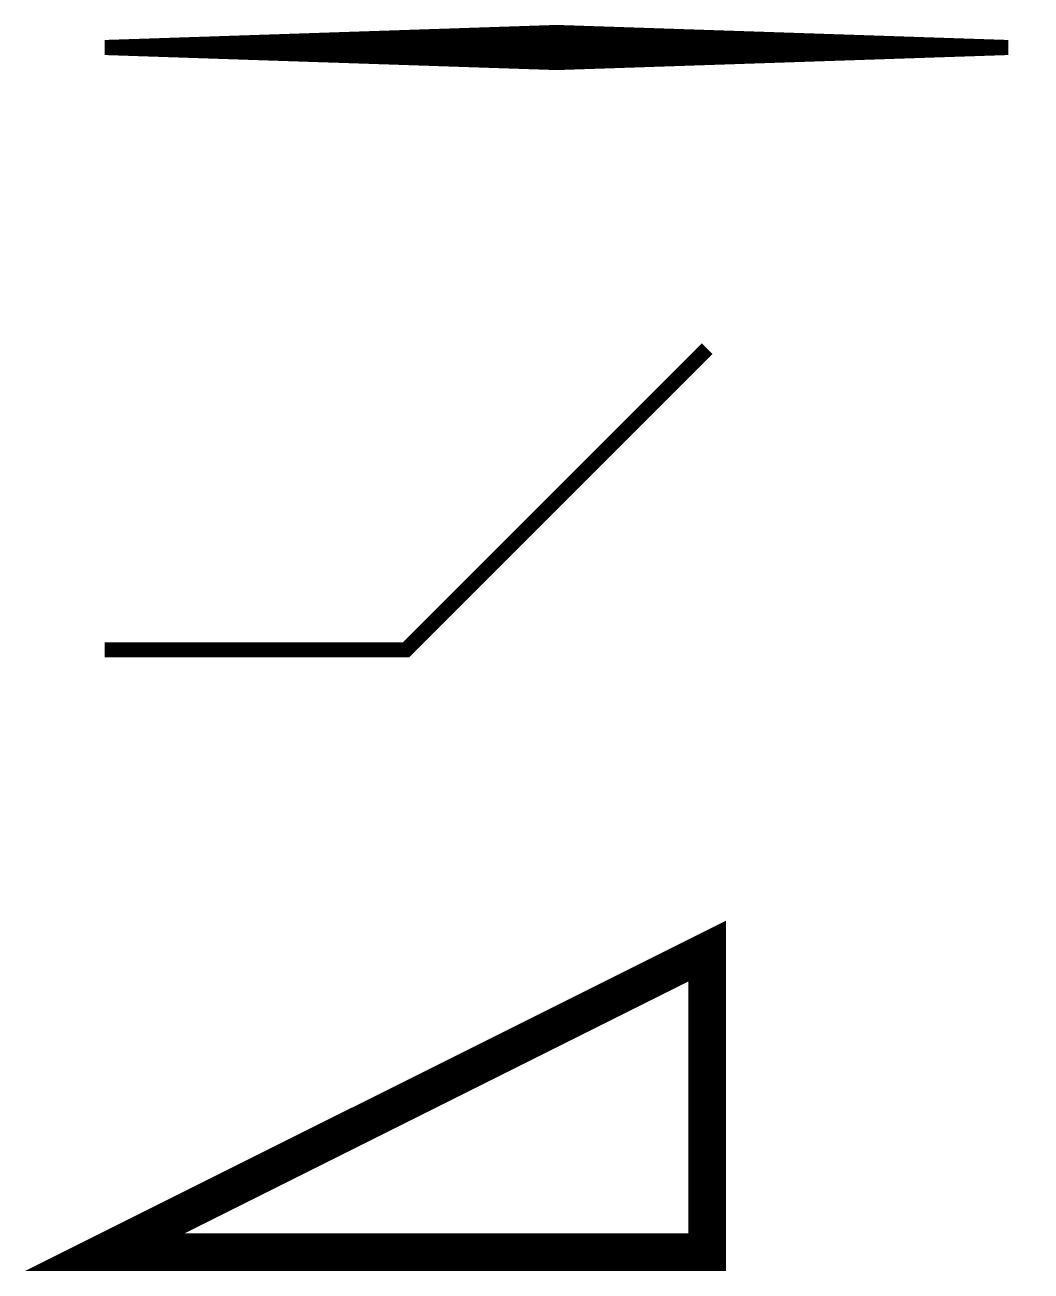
# Model space of a CAD drawing. Extents: x -5.3 to 61.5, y -1.2 to 81.5.
import ezdxf

# ---------------------------------------------------------------- set-up
doc = ezdxf.new("R2010")
doc.units = 0

msp = doc.modelspace()

# ---------------------------------------------------------------- linework, layer by layer
msp.add_lwpolyline([(0, 80, 1, 3, 0), (30, 80, 3, 1, 0), (60, 80, 0, 0, 0)], format="xyseb")
at = {"const_width": 1}
msp.add_lwpolyline([(0, 40), (20, 40), (40, 60)], dxfattribs=at)
at = {"const_width": 2.5}
msp.add_lwpolyline([(0, 0), (40, 0), (40, 20)], close=True, dxfattribs=at)

doc.saveas('drawing.dxf')
